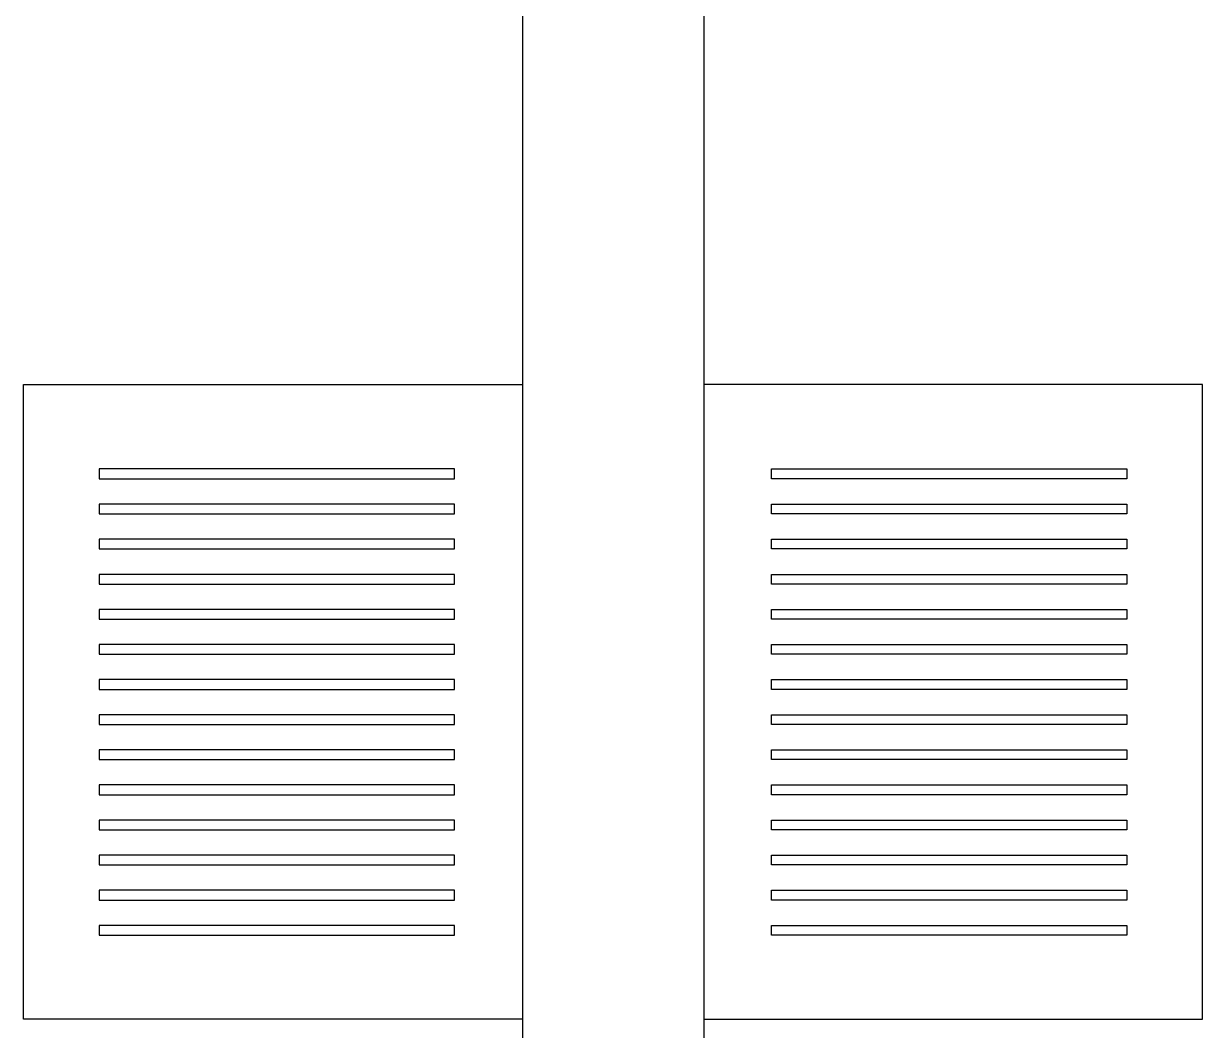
# Model space of a CAD drawing. Header units: centimetres. Extents: x 8510 to 16419, y -974 to 2536.
# Drawn here: x 13325.6 to 13455.6, y 245.9 to 357 of the extents above; entities that cross this region are included whole.
import ezdxf

# ---------------------------------------------------------------- set-up
doc = ezdxf.new("R2010")
doc.units = ezdxf.units.CM
doc.layers.add('5', color=5, linetype='Continuous')
doc.layers.add('轴线', color=1, linetype='Continuous')

msp = doc.modelspace()

# ---------------------------------------------------------------- linework, layer by layer
at = {"layer": '5', "color": 7}
for p, q in [((13325.58, 247.13), (13325.58, 317.13)), ((13325.58, 317.13), (13380.58, 317.13)), ((13380.58, 317.13), (13380.58, 247.13)), ((13400.58, 317.13), (13400.58, 247.13)), ((13455.58, 317.13), (13400.58, 317.13)), ((13455.58, 247.13), (13455.58, 317.13)), ((13373.11, 307.83), (13333.9, 307.83)), ((13333.9, 307.83), (13333.9, 306.75)), ((13373.11, 306.75), (13373.11, 307.83)), ((13408.05, 306.75), (13408.05, 307.83)), ((13408.05, 307.83), (13447.25, 307.83)), ((13447.25, 307.83), (13447.25, 306.75)), ((13333.9, 306.75), (13373.11, 306.75)), ((13447.25, 306.75), (13408.05, 306.75)), ((13373.11, 303.95), (13333.9, 303.95)), ((13333.9, 303.95), (13333.9, 302.88)), ((13373.11, 302.88), (13373.11, 303.95)), ((13408.05, 302.88), (13408.05, 303.95)), ((13408.05, 303.95), (13447.25, 303.95)), ((13447.25, 303.95), (13447.25, 302.88)), ((13333.9, 302.88), (13373.11, 302.88)), ((13447.25, 302.88), (13408.05, 302.88)), ((13373.11, 300.08), (13333.9, 300.08)), ((13333.9, 300.08), (13333.9, 299)), ((13333.9, 299), (13373.11, 299)), ((13373.11, 299), (13373.11, 300.08)), ((13408.05, 299), (13408.05, 300.08)), ((13408.05, 300.08), (13447.25, 300.08)), ((13447.25, 299), (13408.05, 299)), ((13447.25, 300.08), (13447.25, 299)), ((13373.11, 296.2), (13333.9, 296.2)), ((13333.9, 296.2), (13333.9, 295.13)), ((13333.9, 295.13), (13373.11, 295.13)), ((13373.11, 295.13), (13373.11, 296.2)), ((13408.05, 295.13), (13408.05, 296.2)), ((13408.05, 296.2), (13447.25, 296.2)), ((13447.25, 295.13), (13408.05, 295.13)), ((13447.25, 296.2), (13447.25, 295.13)), ((13373.11, 292.33), (13333.9, 292.33)), ((13333.9, 292.33), (13333.9, 291.25)), ((13333.9, 291.25), (13373.11, 291.25)), ((13373.11, 291.25), (13373.11, 292.33)), ((13408.05, 291.25), (13408.05, 292.33)), ((13408.05, 292.33), (13447.25, 292.33)), ((13447.25, 291.25), (13408.05, 291.25)), ((13447.25, 292.33), (13447.25, 291.25)), ((13373.11, 288.46), (13333.9, 288.46)), ((13333.9, 288.46), (13333.9, 287.38)), ((13333.9, 287.38), (13373.11, 287.38)), ((13373.11, 287.38), (13373.11, 288.46)), ((13408.05, 287.38), (13408.05, 288.46)), ((13408.05, 288.46), (13447.25, 288.46)), ((13447.25, 287.38), (13408.05, 287.38)), ((13447.25, 288.46), (13447.25, 287.38)), ((13373.11, 284.58), (13333.9, 284.58)), ((13333.9, 284.58), (13333.9, 283.51)), ((13333.9, 283.51), (13373.11, 283.51)), ((13373.11, 283.51), (13373.11, 284.58)), ((13408.05, 283.51), (13408.05, 284.58)), ((13408.05, 284.58), (13447.25, 284.58)), ((13447.25, 283.51), (13408.05, 283.51)), ((13447.25, 284.58), (13447.25, 283.51)), ((13373.11, 280.71), (13333.9, 280.71)), ((13333.9, 280.71), (13333.9, 279.63)), ((13333.9, 279.63), (13373.11, 279.63)), ((13373.11, 279.63), (13373.11, 280.71)), ((13408.05, 279.63), (13408.05, 280.71)), ((13408.05, 280.71), (13447.25, 280.71)), ((13447.25, 279.63), (13408.05, 279.63)), ((13447.25, 280.71), (13447.25, 279.63)), ((13373.11, 276.84), (13333.9, 276.84)), ((13333.9, 276.84), (13333.9, 275.76)), ((13333.9, 275.76), (13373.11, 275.76)), ((13373.11, 275.76), (13373.11, 276.84)), ((13408.05, 275.76), (13408.05, 276.84)), ((13408.05, 276.84), (13447.25, 276.84)), ((13447.25, 275.76), (13408.05, 275.76)), ((13447.25, 276.84), (13447.25, 275.76)), ((13373.11, 272.96), (13333.9, 272.96)), ((13333.9, 272.96), (13333.9, 271.89)), ((13333.9, 271.89), (13373.11, 271.89)), ((13373.11, 271.89), (13373.11, 272.96)), ((13408.05, 271.89), (13408.05, 272.96)), ((13408.05, 272.96), (13447.25, 272.96)), ((13447.25, 271.89), (13408.05, 271.89)), ((13447.25, 272.96), (13447.25, 271.89)), ((13373.11, 269.09), (13333.9, 269.09)), ((13333.9, 269.09), (13333.9, 268.01)), ((13333.9, 268.01), (13373.11, 268.01)), ((13373.11, 268.01), (13373.11, 269.09)), ((13408.05, 268.01), (13408.05, 269.09)), ((13408.05, 269.09), (13447.25, 269.09)), ((13447.25, 268.01), (13408.05, 268.01)), ((13447.25, 269.09), (13447.25, 268.01)), ((13373.11, 265.21), (13333.9, 265.21)), ((13333.9, 265.21), (13333.9, 264.14)), ((13373.11, 264.14), (13373.11, 265.21)), ((13408.05, 264.14), (13408.05, 265.21)), ((13408.05, 265.21), (13447.25, 265.21)), ((13447.25, 265.21), (13447.25, 264.14)), ((13333.9, 264.14), (13373.11, 264.14)), ((13447.25, 264.14), (13408.05, 264.14)), ((13373.11, 261.34), (13333.9, 261.34)), ((13333.9, 261.34), (13333.9, 260.26)), ((13373.11, 260.26), (13373.11, 261.34)), ((13408.05, 260.26), (13408.05, 261.34)), ((13408.05, 261.34), (13447.25, 261.34)), ((13447.25, 261.34), (13447.25, 260.26)), ((13333.9, 260.26), (13373.11, 260.26)), ((13447.25, 260.26), (13408.05, 260.26)), ((13373.11, 257.47), (13333.9, 257.47)), ((13333.9, 257.47), (13333.9, 256.39)), ((13373.11, 256.39), (13373.11, 257.47)), ((13408.05, 256.39), (13408.05, 257.47)), ((13408.05, 257.47), (13447.25, 257.47)), ((13447.25, 257.47), (13447.25, 256.39)), ((13333.9, 256.39), (13373.11, 256.39)), ((13447.25, 256.39), (13408.05, 256.39)), ((13380.58, 247.13), (13325.58, 247.13)), ((13400.58, 247.13), (13455.58, 247.13))]:
    msp.add_line(p, q, dxfattribs=at)
at = {"layer": '轴线', "color": 7}
for p, q in [((13380.58, 709.63), (13380.58, -204.87)), ((13400.58, 709.63), (13400.58, -204.87))]:
    msp.add_line(p, q, dxfattribs=at)

doc.saveas('drawing.dxf')
